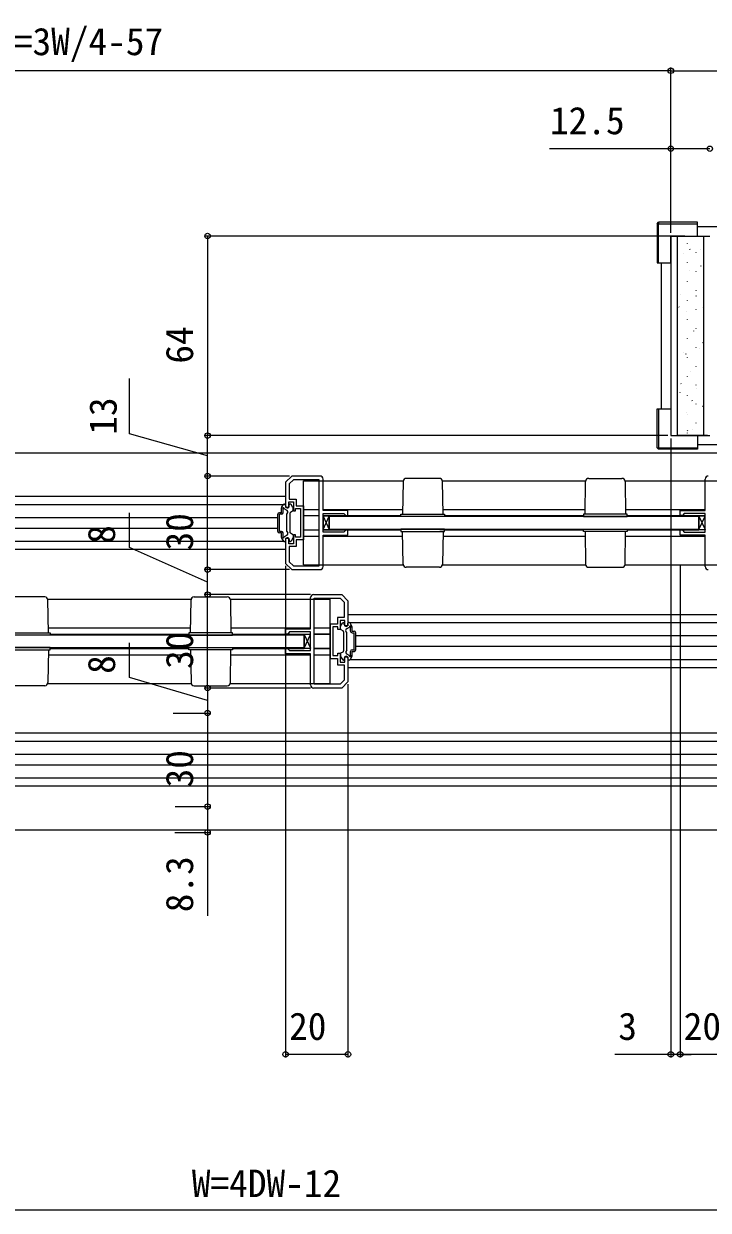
# Model space of a CAD drawing. Units: millimetres, scale not verified. Extents: x -700 to 700, y -1078 to 1074.
# Drawn here: x 120.1 to 339.5, y -152.5 to 228.1 of the extents above; entities that cross this region are included whole.
import ezdxf
from ezdxf.enums import TextEntityAlignment as Align

# ---------------------------------------------------------------- set-up
doc = ezdxf.new("R2010")
doc.units = ezdxf.units.MM
doc.header["$LTSCALE"] = 6
for name, color, linetype in [('0-3_YKK_11', 7, 'Continuous'), ('0-4_YKK_12', 2, 'Continuous'), ('0-5_YKK_13', 4, 'Continuous'), ('0-7_YKK_D', 6, 'Continuous'), ('0-9_YSS_K', 3, 'Continuous')]:
    doc.layers.add(name, color=color, linetype=linetype)
doc.styles.add('ＭＳ ゴシック', font='')
doc.styles.get('ＭＳ ゴシック').set_extended_font_data('MS Gothic')

msp = doc.modelspace()

# ---------------------------------------------------------------- linework, layer by layer
at = {"layer": '0-3_YKK_11'}
for points in [[(215.022, 82.975), (206.022, 82.975), (204.022, 80.975), (204.022, 72.975), (205.022, 72.975), (205.022, 74.675), (206.522, 74.675), (206.522, 71.775), (207.222, 71.775), (207.222, 72.575), (208.822, 72.575), (208.822, 67.975), (208.822, 63.375), (207.222, 63.375), (207.222, 64.175), (206.522, 64.175), (206.522, 61.275), (205.022, 61.275), (205.022, 62.975), (204.022, 62.975), (204.022, 54.975), (206.022, 52.975), (215.022, 52.975)], [(216.022, 53.975), (216.022, 63.975), (224.022, 63.975), (224.022, 65.675), (223.422, 65.675), (223.222, 65.475), (222.722, 64.975), (216.022, 64.975), (216.022, 70.975), (222.722, 70.975), (223.222, 70.475), (223.422, 70.275), (224.022, 70.275), (224.022, 71.975), (216.022, 71.975), (216.022, 81.975)], [(338.522, 53.975), (338.522, 63.975), (330.522, 63.975), (330.522, 65.675), (331.122, 65.675), (331.322, 65.475), (331.822, 64.975), (338.522, 64.975), (338.522, 70.975), (331.822, 70.975), (331.322, 70.475), (331.122, 70.275), (330.522, 70.275), (330.522, 71.975), (338.522, 71.975), (338.522, 81.975)], [(212.022, 15.975), (212.022, 25.975), (204.022, 25.975), (204.022, 27.675), (204.622, 27.675), (204.822, 27.475), (205.322, 26.975), (212.022, 26.975), (212.022, 32.975), (205.322, 32.975), (204.822, 32.475), (204.622, 32.275), (204.022, 32.275), (204.022, 33.975), (212.022, 33.975), (212.022, 43.975)], [(213.022, 44.975), (222.022, 44.975), (224.022, 42.975), (224.022, 34.975), (223.022, 34.975), (223.022, 36.675), (221.522, 36.675), (221.522, 33.775), (220.822, 33.775), (220.822, 34.575), (219.222, 34.575), (219.222, 29.975), (219.222, 25.375), (220.822, 25.375), (220.822, 26.175), (221.522, 26.175), (221.522, 23.275), (223.022, 23.275), (223.022, 24.975), (224.022, 24.975), (224.022, 16.975), (222.022, 14.975), (213.022, 14.975)]]:
    msp.add_lwpolyline(points, dxfattribs=at)
for points in [[(214.822, 54.175), (214.822, 81.775), (206.519, 81.775), (205.222, 80.478), (205.222, 75.575), (207.422, 75.575), (207.422, 73.475), (209.722, 73.475), (209.722, 62.475), (207.422, 62.475), (207.422, 60.375), (205.222, 60.375), (205.222, 55.472), (206.519, 54.175)], [(213.222, 16.175), (213.222, 43.775), (221.525, 43.775), (222.822, 42.478), (222.822, 37.575), (220.622, 37.575), (220.622, 35.475), (218.322, 35.475), (218.322, 24.475), (220.622, 24.475), (220.622, 22.375), (222.822, 22.375), (222.822, 17.472), (221.525, 16.175)]]:
    msp.add_lwpolyline(points, close=True, dxfattribs=at)
for centre, start, end in [((215.022, 81.975), 0.00001, 89.99999), ((339.522, 81.975), 90.00001, 179.99999), ((215.022, 53.975), 270.00001, 359.99999), ((339.522, 53.975), 180.00001, 269.99999), ((213.022, 43.975), 90.00001, 179.99999), ((213.022, 15.975), 180.00001, 269.99999)]:
    msp.add_arc(centre, 1, start, end, dxfattribs=at)
at = {"layer": '0-4_YKK_12'}
for p, q in [((-51.478, 90.475), (479.522, 90.475)), ((209.722, 54.475), (209.722, 81.475)), ((213.122, 81.475), (209.722, 81.475)), ((209.722, 81.475), (241.737, 81.475)), ((254.307, 81.475), (300.237, 81.475)), ((312.807, 81.475), (344.822, 81.475)), ((-49.497, 76.475), (204.022, 76.475)), ((-49.478, 73.875), (203.364, 73.875)), ((-47.265, 69.675), (201.522, 69.675)), ((209.722, 72.275), (214.822, 72.275)), ((209.722, 70.275), (214.822, 70.275)), ((216.022, 72.275), (241.522, 72.275)), ((216.022, 70.275), (241.022, 70.275)), ((254.522, 72.275), (300.049, 72.275)), ((255.022, 70.275), (299.522, 70.275)), ((312.995, 72.275), (338.522, 72.275)), ((313.522, 70.275), (338.522, 70.275)), ((-47.264, 66.275), (201.522, 66.275)), ((209.722, 65.675), (214.822, 65.675)), ((216.022, 65.675), (241.022, 65.675)), ((299.522, 65.675), (253.522, 65.675)), ((255.022, 65.675), (299.522, 65.675)), ((313.522, 65.675), (336.522, 65.675)), ((338.522, 65.675), (313.522, 65.675)), ((-49.478, 62.075), (203.364, 62.075)), ((209.722, 63.675), (214.822, 63.675)), ((216.022, 63.675), (241.522, 63.675)), ((254.522, 63.675), (300.049, 63.675)), ((312.995, 63.675), (338.522, 63.675)), ((-49.497, 59.475), (204.022, 59.475)), ((209.722, 54.475), (241.737, 54.475)), ((254.307, 54.475), (300.237, 54.475)), ((312.807, 54.475), (344.822, 54.475)), ((127.807, 43.475), (173.737, 43.475)), ((186.307, 43.475), (218.322, 43.475)), ((218.322, 16.475), (218.322, 43.475)), ((477.541, 38.475), (224.022, 38.475)), ((128.022, 34.275), (173.549, 34.275)), ((186.495, 34.275), (212.022, 34.275)), ((213.222, 34.275), (218.322, 34.275)), ((477.522, 35.875), (224.679, 35.875)), ((128.522, 32.275), (173.022, 32.275)), ((187.022, 32.275), (212.022, 32.275)), ((218.322, 32.275), (213.222, 32.275)), ((213.222, 32.275), (218.322, 32.275)), ((218.322, 32.275), (213.222, 32.275)), ((475.308, 31.675), (226.522, 31.675)), ((128.522, 27.675), (173.022, 27.675)), ((173.022, 27.675), (132.022, 27.675)), ((187.022, 27.675), (210.022, 27.675)), ((212.022, 27.675), (187.022, 27.675)), ((218.322, 27.675), (213.222, 27.675)), ((475.308, 28.275), (226.522, 28.275)), ((128.022, 25.675), (173.549, 25.675)), ((186.495, 25.675), (212.022, 25.675)), ((213.222, 25.675), (218.322, 25.675)), ((477.522, 24.075), (224.68, 24.075)), ((477.541, 21.475), (224.022, 21.475)), ((127.807, 16.475), (173.737, 16.475)), ((186.307, 16.475), (218.322, 16.475)), ((477.541, 0.475), (97.522, 0.475)), ((477.522, -2.125), (98.179, -2.125)), ((475.308, -6.325), (100.022, -6.325)), ((475.308, -9.725), (100.022, -9.725)), ((477.522, -13.925), (98.18, -13.925)), ((477.541, -16.525), (97.522, -16.525)), ((-51.478, -30.525), (479.522, -30.525))]:
    msp.add_line(p, q, dxfattribs=at)
msp.add_lwpolyline([(218.322, 27.675), (213.222, 27.675), (218.322, 27.675)], dxfattribs=at)
at = {"layer": '0-5_YKK_13'}
for p, q in [((323.122, 163.875), (323.622, 164.375)), ((323.122, 163.875), (323.622, 163.875)), ((323.622, 151.375), (323.622, 163.875)), ((323.622, 163.875), (336.122, 163.875)), ((336.122, 163.875), (336.122, 164.375)), ((336.122, 162.975), (546.301, 162.975)), ((323.622, 151.375), (327.522, 151.375)), ((324.522, 104.575), (324.522, 151.375)), ((323.622, 104.575), (323.622, 92.075)), ((323.622, 104.575), (327.522, 104.575)), ((323.122, 92.075), (323.622, 92.075)), ((323.122, 92.075), (323.622, 91.575)), ((323.622, 92.075), (336.122, 92.075)), ((474.022, 92.975), (336.122, 92.975)), ((336.122, 92.075), (336.122, 91.575)), ((241.705, 81.242), (241.522, 70.725)), ((253.338, 82.225), (242.705, 82.225)), ((254.522, 70.725), (254.338, 81.242)), ((300.022, 70.725), (300.205, 81.242)), ((301.205, 82.225), (311.838, 82.225)), ((312.838, 81.242), (313.022, 70.725)), ((202.722, 71.225), (202.722, 72.694)), ((202.722, 71.225), (202.722, 72.694)), ((202.762, 72.844), (203.328, 73.825)), ((202.762, 72.844), (203.328, 73.825)), ((203.222, 71.225), (203.222, 72.346)), ((203.222, 71.225), (203.222, 72.346)), ((204.523, 71.951), (203.562, 72.506)), ((204.523, 71.951), (203.562, 72.506)), ((203.588, 73.975), (203.822, 73.975)), ((203.588, 73.975), (203.822, 73.975)), ((204.022, 73.375), (204.022, 73.775)), ((204.022, 73.375), (204.022, 73.775)), ((205.222, 73.375), (205.222, 73.775)), ((205.222, 73.375), (205.222, 73.775)), ((205.556, 73.975), (205.422, 73.975)), ((205.556, 73.975), (205.422, 73.975)), ((206.382, 72.844), (205.816, 73.825)), ((206.382, 72.844), (205.816, 73.825)), ((206.422, 71.975), (206.422, 72.694)), ((206.422, 71.975), (206.422, 72.694)), ((201.522, 65.225), (201.522, 70.725)), ((201.522, 65.225), (201.522, 70.725)), ((202.722, 71.225), (202.022, 71.225)), ((202.722, 71.225), (202.022, 71.225)), ((202.722, 70.725), (202.022, 70.725)), ((202.022, 65.225), (202.022, 70.725)), ((202.722, 70.725), (202.022, 70.725)), ((202.022, 65.225), (202.022, 70.725)), ((204.422, 70.775), (204.706, 71.268)), ((204.422, 70.775), (204.706, 71.268)), ((204.422, 65.175), (204.422, 70.775)), ((204.422, 65.175), (204.422, 70.775)), ((205.422, 71.052), (205.422, 64.898)), ((205.422, 71.052), (205.422, 64.898)), ((206.272, 71.716), (205.572, 71.311)), ((206.272, 71.716), (205.572, 71.311)), ((216.022, 65.824), (218.022, 70.126)), ((216.022, 70.126), (218.022, 65.824)), ((336.522, 65.824), (338.522, 70.126)), ((336.522, 70.126), (338.522, 65.824)), ((202.722, 65.225), (202.022, 65.225)), ((202.722, 65.225), (202.022, 65.225)), ((202.722, 64.725), (202.022, 64.725)), ((202.722, 64.725), (202.022, 64.725)), ((202.722, 63.255), (202.722, 64.725)), ((202.722, 63.255), (202.722, 64.725)), ((203.222, 63.604), (203.222, 64.725)), ((203.222, 63.604), (203.222, 64.725)), ((204.422, 65.175), (204.706, 64.682)), ((204.422, 65.175), (204.706, 64.682)), ((241.705, 54.707), (241.522, 65.225)), ((254.522, 65.225), (254.338, 54.707)), ((300.022, 65.225), (300.205, 54.707)), ((312.838, 54.707), (313.022, 65.225)), ((202.762, 63.105), (203.328, 62.125)), ((202.762, 63.105), (203.328, 62.125)), ((204.523, 63.999), (203.562, 63.444)), ((204.523, 63.999), (203.562, 63.444)), ((203.588, 61.975), (203.822, 61.975)), ((203.588, 61.975), (203.822, 61.975)), ((204.022, 62.575), (204.022, 62.175)), ((204.022, 62.575), (204.022, 62.175)), ((205.222, 62.575), (205.222, 62.175)), ((205.222, 62.575), (205.222, 62.175)), ((205.556, 61.975), (205.422, 61.975)), ((205.556, 61.975), (205.422, 61.975)), ((206.272, 64.234), (205.572, 64.638)), ((206.272, 64.234), (205.572, 64.638)), ((206.382, 63.105), (205.816, 62.125)), ((206.382, 63.105), (205.816, 62.125)), ((206.422, 63.974), (206.422, 63.255)), ((206.422, 63.974), (206.422, 63.255)), ((253.338, 53.725), (242.705, 53.725)), ((301.205, 53.725), (311.838, 53.725)), ((126.838, 44.225), (116.205, 44.225)), ((128.022, 32.725), (127.838, 43.242)), ((173.522, 32.725), (173.705, 43.242)), ((174.705, 44.225), (185.338, 44.225)), ((186.338, 43.242), (186.522, 32.725)), ((221.622, 33.975), (221.622, 34.694)), ((221.662, 34.844), (222.228, 35.825)), ((222.488, 35.975), (222.622, 35.975)), ((222.822, 35.375), (222.822, 35.775)), ((223.52, 33.951), (224.482, 34.506)), ((224.022, 35.375), (224.022, 35.775)), ((224.456, 35.975), (224.222, 35.975)), ((225.282, 34.844), (224.716, 35.825)), ((224.822, 33.225), (224.822, 34.346)), ((225.322, 33.225), (225.322, 34.694)), ((210.022, 27.824), (212.022, 32.126)), ((210.022, 32.126), (212.022, 27.824)), ((221.772, 33.716), (222.472, 33.311)), ((222.622, 33.052), (222.622, 26.898)), ((223.622, 32.775), (223.337, 33.268)), ((223.622, 27.175), (223.622, 32.775)), ((225.322, 33.225), (226.022, 33.225)), ((225.322, 32.725), (226.022, 32.725)), ((226.022, 27.225), (226.022, 32.725)), ((226.522, 27.225), (226.522, 32.725)), ((128.022, 27.225), (127.838, 16.707)), ((173.522, 27.225), (173.705, 16.707)), ((186.338, 16.707), (186.522, 27.225)), ((223.622, 27.175), (223.337, 26.682)), ((224.822, 25.604), (224.822, 26.725)), ((225.322, 27.225), (226.022, 27.225)), ((225.322, 26.725), (226.022, 26.725)), ((225.322, 25.255), (225.322, 26.725)), ((221.622, 25.974), (221.622, 25.255)), ((221.662, 25.105), (222.228, 24.125)), ((221.772, 26.234), (222.472, 26.638)), ((222.488, 23.975), (222.622, 23.975)), ((222.822, 24.575), (222.822, 24.175)), ((223.52, 25.999), (224.482, 25.444)), ((224.022, 24.575), (224.022, 24.175)), ((224.456, 23.975), (224.222, 23.975)), ((225.282, 25.105), (224.716, 24.125)), ((126.838, 15.725), (116.205, 15.725)), ((174.705, 15.725), (185.338, 15.725))]:
    msp.add_line(p, q, dxfattribs=at)
for points in [[(323.122, 163.875), (323.122, 151.375), (323.622, 151.375)], [(336.122, 164.375), (323.622, 164.375), (323.622, 163.875)], [(327.522, 151.375), (327.522, 159.975), (336.122, 159.975), (336.122, 163.875)], [(323.122, 92.075), (323.122, 104.575), (323.622, 104.575)], [(327.522, 104.575), (327.522, 95.975), (336.122, 95.975), (336.122, 92.075)], [(336.122, 91.575), (323.622, 91.575), (323.622, 92.075)], [(336.522, 69.975), (218.022, 69.975), (218.022, 65.975), (336.522, 65.975)], [(250.468, 65.975), (336.522, 65.975), (336.522, 69.975), (250.468, 69.975)], [(210.022, 31.975), (91.522, 31.975), (91.522, 27.975), (210.022, 27.975)], [(123.968, 27.975), (210.022, 27.975), (210.022, 31.975), (123.968, 31.975)]]:
    msp.add_lwpolyline(points, dxfattribs=at)
for points in [[(218.022, 70.126), (216.022, 70.126), (216.022, 65.824), (218.022, 65.824)], [(255.022, 69.975), (241.022, 69.975), (241.022, 70.725), (255.022, 70.725)], [(299.522, 69.975), (313.522, 69.975), (313.522, 70.725), (299.522, 70.725)], [(338.522, 70.126), (336.522, 70.126), (336.522, 65.824), (338.522, 65.824)], [(255.022, 65.975), (241.022, 65.975), (241.022, 65.225), (255.022, 65.225)], [(299.522, 65.975), (313.522, 65.975), (313.522, 65.225), (299.522, 65.225)], [(128.522, 31.975), (114.522, 31.975), (114.522, 32.725), (128.522, 32.725)], [(173.022, 31.975), (187.022, 31.975), (187.022, 32.725), (173.022, 32.725)], [(212.022, 32.126), (210.022, 32.126), (210.022, 27.824), (212.022, 27.824)], [(128.522, 27.975), (114.522, 27.975), (114.522, 27.225), (128.522, 27.225)], [(173.022, 27.975), (187.022, 27.975), (187.022, 27.225), (173.022, 27.225)]]:
    msp.add_lwpolyline(points, close=True, dxfattribs=at)
for centre, radius, start, end in [((242.705, 81.225), 1, 90, 179), ((253.338, 81.225), 1, 1, 90), ((301.205, 81.225), 1, 90, 179), ((311.838, 81.225), 1, 1, 90), ((203.022, 72.694), 0.3, 150, 180), ((203.022, 72.694), 0.3, 150, 180), ((203.322, 72.575), 0.25, 343.95468, 246.42182), ((203.322, 72.575), 0.25, 343.95468, 246.42182), ((203.588, 73.675), 0.3, 90, 150), ((203.588, 73.675), 0.3, 90, 150), ((203.822, 73.775), 0.2, 0, 90), ((203.822, 73.775), 0.2, 0, 90), ((204.622, 73.375), 0.6, 180, 0), ((204.622, 73.375), 0.6, 180, 0), ((205.422, 73.775), 0.2, 90, 180), ((205.422, 73.775), 0.2, 90, 180), ((205.556, 73.675), 0.3, 30, 90), ((205.556, 73.675), 0.3, 30, 90), ((206.122, 72.694), 0.3, 0, 30), ((206.122, 72.694), 0.3, 0, 30), ((202.022, 70.725), 0.5, 90, 180), ((202.022, 70.725), 0.5, 90, 180), ((202.722, 71.225), 0.5, 270, 0), ((202.722, 71.225), 0.5, 270, 0), ((204.273, 71.518), 0.5, 330, 60), ((204.273, 71.518), 0.5, 330, 60), ((205.722, 71.052), 0.3, 120, 180), ((205.722, 71.052), 0.3, 120, 180), ((206.122, 71.975), 0.3, 300, 0), ((206.122, 71.975), 0.3, 300, 0), ((202.022, 65.225), 0.5, 180, 270), ((202.022, 65.225), 0.5, 180, 270), ((202.722, 64.725), 0.5, 0, 90), ((202.722, 64.725), 0.5, 0, 90), ((205.722, 64.898), 0.3, 180, 240), ((205.722, 64.898), 0.3, 180, 240), ((203.022, 63.255), 0.3, 180, 210), ((203.022, 63.255), 0.3, 180, 210), ((203.322, 63.375), 0.25, 113.57818, 16.04532), ((203.322, 63.375), 0.25, 113.57818, 16.04532), ((203.588, 62.275), 0.3, 210, 270), ((203.588, 62.275), 0.3, 210, 270), ((203.822, 62.175), 0.2, 270, 0), ((203.822, 62.175), 0.2, 270, 0), ((204.622, 62.575), 0.6, 0, 180), ((204.622, 62.575), 0.6, 0, 180), ((204.273, 64.432), 0.5, 300, 30), ((204.273, 64.432), 0.5, 300, 30), ((205.422, 62.175), 0.2, 180, 270), ((205.422, 62.175), 0.2, 180, 270), ((205.556, 62.275), 0.3, 270, 330), ((205.556, 62.275), 0.3, 270, 330), ((206.122, 63.974), 0.3, 0, 60), ((206.122, 63.974), 0.3, 0, 60), ((206.122, 63.255), 0.3, 330, 0), ((206.122, 63.255), 0.3, 330, 0), ((242.705, 54.725), 1, 181, 270), ((253.338, 54.725), 1, 270, 359), ((301.205, 54.725), 1, 181, 270), ((311.838, 54.725), 1, 270, 359), ((126.838, 43.225), 1, 1, 90), ((174.705, 43.225), 1, 90, 179), ((185.338, 43.225), 1, 1, 90), ((221.922, 34.694), 0.3, 150, 180), ((222.488, 35.675), 0.3, 90, 150), ((222.622, 35.775), 0.2, 0, 90), ((223.422, 35.375), 0.6, 180, 0), ((224.222, 35.775), 0.2, 90, 180), ((224.456, 35.675), 0.3, 30, 90), ((224.722, 34.575), 0.25, 293.57818, 196.04532), ((225.022, 34.694), 0.3, 0, 30), ((221.922, 33.975), 0.3, 180, 240), ((222.322, 33.052), 0.3, 0, 60), ((223.77, 33.518), 0.5, 120, 210), ((225.322, 33.225), 0.5, 180, 270), ((226.022, 32.725), 0.5, 0, 90), ((222.322, 26.898), 0.3, 300, 0), ((223.77, 26.432), 0.5, 150, 240), ((225.322, 26.725), 0.5, 90, 180), ((226.022, 27.225), 0.5, 270, 0), ((221.922, 25.974), 0.3, 120, 180), ((221.922, 25.255), 0.3, 180, 210), ((222.488, 24.275), 0.3, 210, 270), ((222.622, 24.175), 0.2, 270, 0), ((223.422, 24.575), 0.6, 0, 180), ((224.222, 24.175), 0.2, 180, 270), ((224.456, 24.275), 0.3, 270, 330), ((224.722, 25.375), 0.25, 163.95468, 66.42182), ((225.022, 25.255), 0.3, 330, 0), ((126.838, 16.725), 1, 270, 359), ((174.705, 16.725), 1, 181, 270), ((185.338, 16.725), 1, 270, 359)]:
    msp.add_arc(centre, radius, start, end, dxfattribs=at)
at = {"layer": '0-7_YKK_D'}
for p, q in [((327.522, 160.975), (327.522, 213.975)), ((327.522, 160.975), (327.522, 213.975)), ((327.522, 212.975), (-45.978, 212.975)), ((327.522, 212.975), (504.022, 212.975)), ((327.522, 160.975), (327.522, 188.975)), ((332.022, 159.975), (178.022, 159.975)), ((179.022, 159.975), (179.022, 95.975)), ((326.522, 95.975), (178.022, 95.975)), ((326.522, 95.975), (178.022, 95.975)), ((179.022, 82.975), (179.022, 95.975)), ((327.522, 94.975), (327.522, -103.525)), ((205.229, 82.975), (178.022, 82.975)), ((205.229, 82.975), (178.022, 82.975)), ((179.022, 52.975), (179.022, 82.975)), ((204.022, 54.182), (204.022, -103.525)), ((330.522, 54.182), (330.522, -103.525)), ((330.522, 54.182), (330.522, -103.525)), ((205.229, 52.975), (178.022, 52.975)), ((205.229, 52.975), (178.022, 52.975)), ((179.022, 44.975), (179.022, 52.975)), ((212.022, 44.975), (178.022, 44.975)), ((212.022, 44.975), (178.022, 44.975)), ((179.022, 14.975), (179.022, 44.975)), ((224.022, 16.182), (224.022, -103.525)), ((212.022, 14.975), (178.022, 14.975)), ((212.022, 14.975), (178.022, 14.975)), ((179.022, 14.975), (179.022, 6.975)), ((167.984, 6.975), (180.022, 6.975)), ((167.984, 6.975), (180.022, 6.975)), ((179.022, 6.975), (179.022, -23.025)), ((168.634, -23.025), (180.022, -23.025)), ((168.634, -23.025), (180.022, -23.025)), ((168.572, -31.325), (180.022, -31.325)), ((224.022, -102.525), (204.022, -102.525)), ((327.522, -102.525), (309.567, -102.525)), ((330.522, -102.525), (327.522, -102.525)), ((350.522, -102.525), (330.522, -102.525)), ((330.522, -102.525), (334.022, -102.525)), ((486.022, -152.525), (-57.978, -152.525))]:
    msp.add_line(p, q, dxfattribs=at)
for points in [[(340.022, 187.975), (327.522, 187.975), (288.622, 187.975)], [(179.022, 89.475), (154.022, 96.569), (154.022, 114.297)], [(179.022, 48.975), (154.022, 60.075), (154.022, 71.166)], [(179.022, 10.975), (154.022, 18.345), (154.022, 29.436)], [(179.022, -23.025), (179.022, -31.325), (179.022, -58.12)]]:
    msp.add_lwpolyline(points, dxfattribs=at)
for centre, radius in [((327.522, 212.975), 0.875), ((327.522, 212.975), 0.875), ((327.522, 187.975), 0.85), ((340.022, 187.975), 0.85), ((179.022, 159.975), 0.875), ((179.022, 95.975), 0.875), ((179.022, 95.975), 0.875), ((179.022, 82.975), 0.875), ((179.022, 82.975), 0.875), ((179.022, 52.975), 0.875), ((179.022, 52.975), 0.85), ((179.022, 44.975), 0.875), ((179.022, 44.975), 0.85), ((179.022, 14.975), 0.875), ((179.022, 14.975), 0.85), ((179.022, 6.975), 0.875), ((179.022, 6.975), 0.85), ((179.022, -23.025), 0.875), ((179.022, -23.025), 0.875), ((179.022, -31.325), 0.875), ((204.022, -102.525), 0.875), ((224.022, -102.525), 0.875), ((327.522, -102.525), 0.875), ((330.522, -102.525), 0.875), ((330.522, -102.525), 0.875)]:
    msp.add_circle(centre, radius, dxfattribs=at)
at = {"layer": '0-9_YSS_K'}
for p, q in [((327.522, 159.975), (327.522, 95.975)), ((327.522, 159.975), (340.022, 159.975)), ((329.522, 159.975), (329.522, 95.975)), ((329.719, 159.847), (329.726, 159.828)), ((338.022, 159.975), (338.022, 95.975)), ((332.776, 157.598), (332.776, 157.498)), ((329.546, 154.748), (329.546, 154.648)), ((331.695, 154.266), (331.702, 154.247)), ((333.468, 155.86), (333.578, 155.693)), ((335.526, 154.748), (335.526, 154.648)), ((336.92, 155.558), (336.926, 155.54)), ((329.546, 148.668), (329.546, 148.568)), ((332.776, 151.518), (332.776, 151.418)), ((333.638, 148.78), (333.645, 148.761)), ((335.526, 148.668), (335.526, 148.568)), ((337.028, 150.482), (337.138, 150.315)), ((332.776, 145.438), (332.776, 145.338)), ((329.546, 142.588), (329.546, 142.488)), ((330.624, 141.248), (330.63, 141.229)), ((335.526, 142.588), (335.526, 142.488)), ((335.55, 140.876), (335.66, 140.709)), ((335.848, 142.54), (335.855, 142.521)), ((330.103, 137.267), (330.214, 137.1)), ((332.776, 139.358), (332.776, 139.258)), ((329.546, 136.508), (329.546, 136.408)), ((332.566, 135.762), (332.573, 135.743)), ((332.776, 133.278), (332.776, 133.178)), ((335.526, 136.508), (335.526, 136.408)), ((337.824, 136.959), (337.831, 136.941)), ((329.546, 130.428), (329.546, 130.328)), ((334.776, 129.521), (334.783, 129.503)), ((335.526, 130.428), (335.526, 130.328)), ((329.552, 128.229), (329.558, 128.21)), ((332.776, 127.198), (332.776, 127.098)), ((337.632, 125.892), (337.742, 125.726)), ((329.546, 124.348), (329.546, 124.248)), ((331.495, 122.743), (331.501, 122.724)), ((332.185, 122.283), (332.296, 122.116)), ((335.526, 124.348), (335.526, 124.248)), ((336.752, 123.941), (336.759, 123.922)), ((329.546, 118.268), (329.546, 118.168)), ((332.776, 121.118), (332.776, 121.018)), ((335.526, 118.268), (335.526, 118.168)), ((332.776, 115.038), (332.776, 114.938)), ((333.704, 116.503), (333.711, 116.484)), ((329.546, 112.188), (329.546, 112.088)), ((330.707, 112.677), (330.818, 112.511)), ((335.526, 112.188), (335.526, 112.088)), ((335.68, 110.922), (335.687, 110.904)), ((330.423, 109.725), (330.429, 109.706)), ((332.776, 108.958), (332.776, 108.858)), ((334.267, 107.299), (334.378, 107.132)), ((329.546, 106.108), (329.546, 106.008)), ((332.633, 103.484), (332.639, 103.466)), ((332.776, 102.878), (332.776, 102.778)), ((335.526, 106.108), (335.526, 106.008)), ((337.623, 105.436), (337.63, 105.417)), ((329.546, 100.028), (329.546, 99.928)), ((335.526, 100.028), (335.526, 99.928)), ((327.522, 95.975), (340.022, 95.975)), ((339.322, 95.975), (329.522, 95.975)), ((332.776, 96.798), (332.776, 96.698)), ((332.789, 97.693), (332.9, 97.527)), ((334.609, 97.904), (334.615, 97.885))]:
    msp.add_line(p, q, dxfattribs=at)

# ---------------------------------------------------------------- texts
at = {"layer": '0-7_YKK_D', "style": 'ＭＳ ゴシック'}
for s, p in [('有効開口=3W/4-57', (68.908, 215.343)), ('12.5', (288.781, 189.975)), ('20', (205.158, -100.525)), ('3', (310.681, -100.525)), ('20', (331.658, -100.525)), ('W=4DW-12', (173.965, -150.925))]:
    msp.add_text(s, height=8.798, dxfattribs=at).set_placement(p, align=Align.BOTTOM_LEFT)
for s, p in [('64', (177.022, 119.043)), ('13', (152.522, 96.228)), ('30', (177.022, 59.111)), ('8', (152.022, 61.257)), ('30', (177.022, 21.111)), ('8', (152.022, 19.527)), ('30', (177.022, -16.889)), ('8.3', (177.022, -56.939))]:
    msp.add_text(s, height=8.798, rotation=90, dxfattribs=at).set_placement(p, align=Align.BOTTOM_LEFT)

doc.saveas('drawing.dxf')
